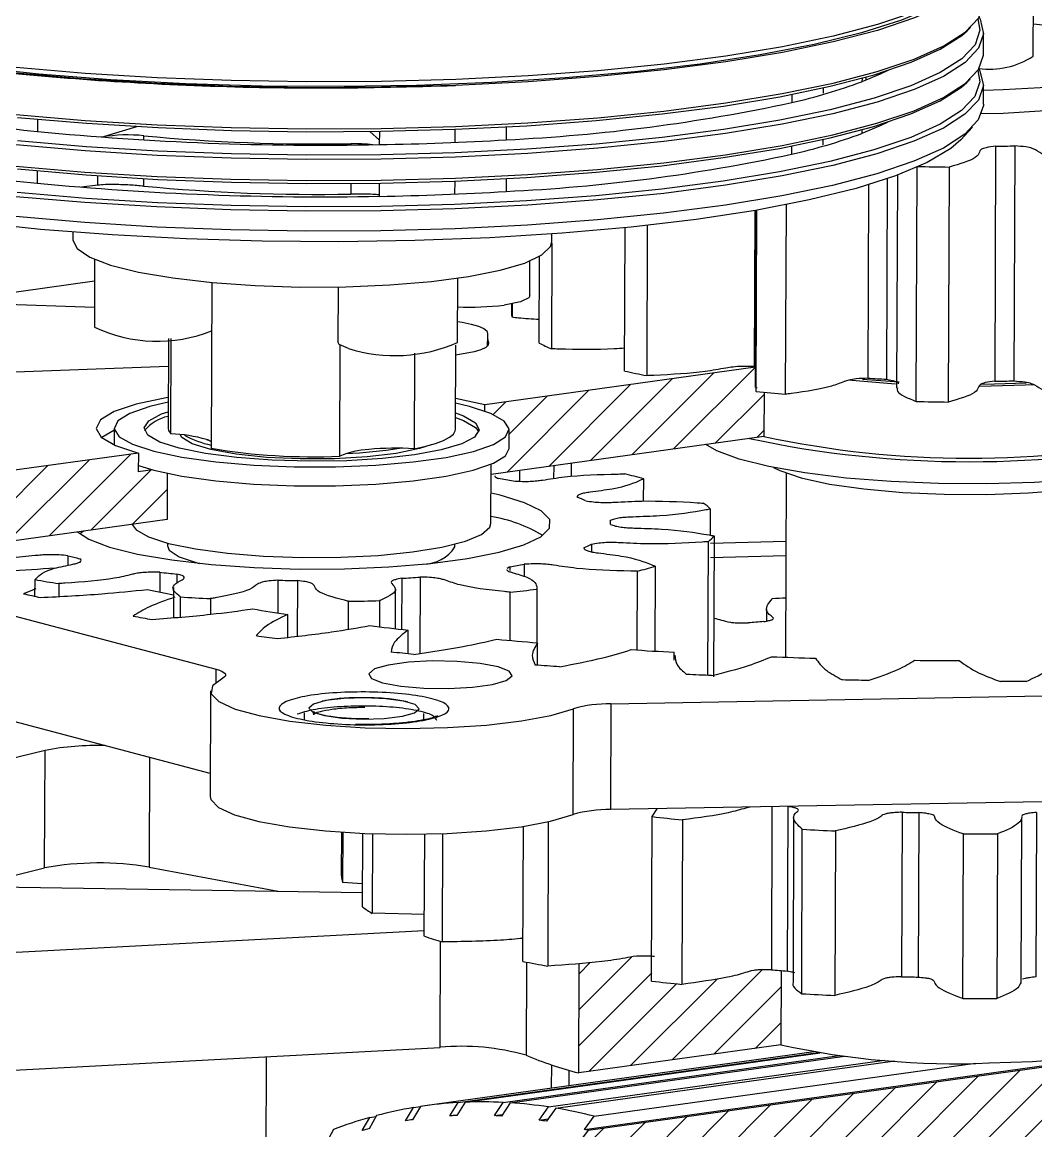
# Model space of a CAD drawing. Header units: millimetres. Extents: x 0 to 1189, y 0 to 841.
# Drawn here: x 427.6 to 554.6, y 414.3 to 553.2 of the extents above; entities that cross this region are included whole.
import ezdxf

# ---------------------------------------------------------------- set-up
doc = ezdxf.new("R2010")
doc.units = ezdxf.units.MM

# ---------------------------------------------------------------- blocks, each defined once
blk = doc.blocks.new('SW_HATCH_0')
at = {"color": 0, "linetype": 'Continuous', "lineweight": 18}
for p, q in [((-75.43, 193.98), (-65.18, 204.23)), ((-70.21, 194.71), (-59.97, 204.94)), ((-85.86, 192.53), (-75.61, 202.78)), ((-80.64, 193.25), (-70.39, 203.51)), ((-91.08, 191.8), (-80.82, 202.06)), ((-65, 195.43), (-58.89, 201.54)), ((-92.83, 199.03), (-91.25, 200.6)), ((-90.81, 196.56), (-86.04, 201.33)), ((-59.78, 196.16), (-58.91, 197.03)), ((-153.66, 183.1), (-143.41, 193.35)), ((-148.45, 183.82), (-138.2, 194.07)), ((-158.88, 182.37), (-148.63, 192.62)), ((-143.23, 184.55), (-135.71, 192.07)), ((-138.02, 185.27), (-133.67, 189.62)), ((-82.08, 124.46), (-75.48, 131.06)), ((-82.06, 128.97), (-80.68, 130.36)), ((-70.4, 118.19), (-59.12, 129.47)), ((-82.1, 119.96), (-72.96, 129.1)), ((-75.62, 117.46), (-64.77, 128.31)), ((-80.83, 116.73), (-69.85, 127.71)), ((-65.18, 118.91), (-56.76, 127.34)), ((-59.97, 119.64), (-56.78, 122.83)), ((-38.57, 96.14), (-16.35, 118.35)), ((-49, 94.68), (-26.79, 116.9)), ((-43.78, 95.41), (-21.57, 117.62)), ((-59.43, 93.23), (-37.22, 115.45)), ((-54.22, 93.96), (-32, 116.17)), ((-69.86, 91.78), (-47.65, 114)), ((-64.65, 92.51), (-42.43, 114.72)), ((-80.29, 90.33), (-58.08, 112.54)), ((-75.08, 91.06), (-52.86, 113.27)), ((-84.62, 90.5), (-63.3, 111.82)), ((-84.6, 95), (-68.51, 111.09)), ((-84.59, 99.51), (-73.73, 110.37)), ((-84.57, 104.02), (-78.94, 109.64))]:
    blk.add_line(p, q, dxfattribs=at)

msp = doc.modelspace()

# ---------------------------------------------------------------- linework, layer by layer
at = {"color": 7, "linetype": 'Continuous', "lineweight": 25}
for p, q in [((554.23, 548.9), (554.26, 557.73)), ((545.95, 552.07), (546.39, 552.5)), ((548.02, 549.2), (548.03, 551.85)), ((532.79, 546.14), (532.78, 545.69)), ((533.26, 546.27), (533.26, 545.87)), ((545.92, 545.6), (546.36, 546.02)), ((527.93, 544.97), (527.92, 544.25)), ((547.99, 542.87), (548, 545.37)), ((523.99, 544.1), (523.98, 543.08)), ((429.48, 541), (429.47, 539.46)), ((437.49, 538.76), (441.93, 540.08)), ((442.82, 538.41), (442.83, 538.93)), ((471.13, 539.44), (471.13, 539.46)), ((471.13, 539.44), (472.32, 538.38)), ((472.32, 539.48), (472.31, 537.81)), ((481.82, 538.1), (481.82, 539.74)), ((488.22, 540.03), (488.21, 538.42)), ((532.76, 539.66), (532.76, 539.21)), ((545.17, 538.43), (546.64, 539.99)), ((468.76, 537.93), (468.76, 537.77)), ((523.96, 537.63), (523.96, 536.61)), ((527.9, 538.49), (527.9, 537.77)), ((549.53, 537.61), (549.42, 508.17)), ((551.94, 537.65), (551.83, 508.21)), ((539.58, 505.64), (539.69, 534.97)), ((543.71, 535), (543.6, 505.57)), ((429.46, 534.52), (429.45, 532.99)), ((437.03, 532.73), (437.04, 533.91)), ((442.8, 532.61), (442.81, 533.56)), ((488.19, 533.55), (488.19, 531.95)), ((535.95, 533.52), (535.86, 508.42)), ((537.23, 533.97), (537.13, 507.34)), ((437.03, 532.73), (435.01, 532.5)), ((468.75, 532.96), (468.74, 531.61)), ((472.3, 533), (472.29, 531.34)), ((481.79, 531.62), (481.8, 533.26)), ((533.61, 532.77), (533.52, 508.55)), ((519.36, 529.57), (519.28, 510)), ((519.5, 529.59), (519.42, 507.4)), ((519.54, 506.89), (519.63, 529.61)), ((523.27, 530.28), (523.18, 506.54)), ((433.93, 526.85), (433.93, 525.86)), ((493.93, 525.64), (493.93, 526.62)), ((503.05, 509.44), (503.12, 527.41)), ((505.89, 527.7), (505.82, 508.87)), ((493.92, 525.48), (493.87, 512.23)), ((492.35, 512.96), (492.39, 523.81)), ((436.64, 523.44), (436.61, 514.95)), ((491.18, 518.89), (491.19, 523.23)), ((482.11, 513.03), (482.14, 521.08)), ((401.3, 515.82), (436.63, 520.74)), ((451.32, 520.54), (451.25, 499.76)), ((467.14, 519.98), (467.11, 513.09)), ((436.62, 517.42), (417.56, 518.08)), ((488.86, 517.85), (488.86, 516.76)), ((488.94, 517.86), (488.94, 516.18)), ((445.88, 513.51), (445.84, 502.27)), ((446.19, 501.58), (446.23, 513.52)), ((467.37, 498.78), (467.42, 512.68)), ((481.84, 502.13), (481.88, 512.68)), ((485.85, 513.83), (485.84, 512.56)), ((485.99, 512.77), (485.99, 513.02)), ((476.74, 511.67), (476.7, 499.72)), ((381.9, 507.77), (445.87, 510.05)), ((519.43, 509.93), (485.55, 505.22)), ((532.86, 508.44), (537.43, 508.08)), ((485.55, 505.22), (481.85, 506.02)), ((520.51, 506.79), (520.49, 501.25)), ((485.54, 504.42), (485.55, 505.22)), ((481.85, 503.63), (482.88, 503.25)), ((439.09, 502.29), (439.08, 500.21)), ((488.58, 499.75), (488.59, 502.11)), ((450.65, 500.87), (451.25, 500.67)), ((520.49, 501.25), (486.32, 496.5)), ((442.13, 499.18), (381.83, 490.79)), ((442.13, 499.18), (442.12, 496.82)), ((486.3, 490.34), (486.32, 497.77)), ((494.16, 497.59), (494.15, 496)), ((496.34, 497.89), (496.33, 496.24)), ((443.93, 497.08), (442.12, 496.82)), ((445.74, 496.65), (445.72, 490.85)), ((489.91, 495.64), (489.91, 497)), ((505.43, 493.15), (505.44, 495.95)), ((523.28, 496.66), (523.2, 473.6)), ((513.8, 488.89), (513.82, 492.16)), ((445.72, 490.85), (381.8, 481.96)), ((435.3, 489.4), (434.78, 489.06)), ((445.79, 487.89), (445.78, 487.55)), ((481.78, 487.41), (481.79, 487.75)), ((498.88, 487.74), (498.88, 486.81)), ((513.48, 471.32), (513.54, 488.07)), ((523.25, 488.09), (513.8, 487.86)), ((514.26, 488.81), (514.19, 471.15)), ((433.3, 486.32), (433.29, 485.11)), ((513.79, 486.1), (523.24, 486.34)), ((403.27, 484.95), (451.89, 472.09)), ((488.68, 484.92), (488.33, 484.7)), ((488.68, 484.92), (488.68, 484.45)), ((490.46, 485.24), (490.46, 483.73)), ((506.88, 485), (506.84, 474.37)), ((429.17, 481.23), (429.18, 483.32)), ((444.81, 484.25), (444.8, 481.76)), ((446.96, 484.02), (446.96, 482.88)), ((475.12, 483.49), (475.1, 477.09)), ((477.43, 483.63), (477.4, 474.07)), ((504.62, 474.5), (504.66, 484.39)), ((429.28, 482.15), (427.75, 481.55)), ((432.15, 482.82), (432.15, 481.22)), ((446.53, 482.33), (446.52, 478.56)), ((459.6, 483.25), (459.59, 479.16)), ((462.05, 483.2), (462.02, 476.24)), ((474.33, 477.18), (474.35, 482.23)), ((492.06, 482.13), (492.03, 475.42)), ((447.39, 478.64), (447.4, 481.16)), ((451.16, 480.94), (451.15, 478.98)), ((468.45, 477.12), (468.46, 480.61)), ((472.35, 480.69), (472.33, 477.42)), ((488.69, 475.71), (488.72, 481.75)), ((520.82, 479.66), (520.82, 478.12)), ((460.84, 476.1), (460.85, 478.97)), ((451.14, 459.02), (381.78, 477.37)), ((475.91, 474.02), (475.93, 477)), ((492.14, 472.6), (492.15, 475.41)), ((509.25, 473.23), (509.25, 474.23)), ((451.88, 470.49), (451.89, 472.09)), ((501.32, 467.76), (640.97, 470.32)), ((451.18, 469.39), (451.13, 456.14)), ((496.59, 453.9), (496.63, 467.14)), ((501.32, 467.76), (501.27, 454.51)), ((462.89, 466.63), (462.89, 465.82)), ((477.89, 465.76), (477.89, 466.57)), ((470.51, 465.16), (469.35, 465.18)), ((430.37, 447.21), (430.43, 461.93)), ((443.53, 461.04), (443.48, 447.31)), ((640.92, 457.07), (501.27, 454.51)), ((506.51, 453.63), (507.11, 454.62)), ((521.5, 454.88), (521.43, 434.45)), ((523.49, 454.9), (523.41, 434.3)), ((537.81, 454.18), (537.73, 433.58)), ((539.92, 454.13), (539.84, 433.53)), ((554.64, 454.15), (554.57, 433.55)), ((493.48, 453), (493.42, 434.91)), ((506.43, 433.03), (506.51, 453.63)), ((510.28, 453.23), (510.2, 432.62)), ((524.22, 453.53), (524.15, 432.93)), ((552.73, 432.83), (552.8, 453.44)), ((467.59, 446.22), (467.61, 451.68)), ((467.73, 451.67), (467.7, 445.39)), ((470.2, 442.32), (470.24, 451.53)), ((471.45, 451.49), (471.42, 441.52)), ((477.95, 438.65), (478, 451.44)), ((480.24, 451.51), (480.19, 437.94)), ((490.31, 435.49), (490.37, 452.42)), ((525.23, 431.45), (525.31, 452.05)), ((529.47, 451.85), (529.39, 431.24)), ((545.41, 430.85), (545.49, 451.46)), ((549.77, 451.46), (549.69, 430.86)), ((443.48, 447.31), (459.63, 444.29)), ((405.14, 445.13), (470.21, 444.13)), ((470.22, 445.2), (467.7, 445.39)), ((477.96, 441.37), (471.42, 441.52)), ((477.95, 439.34), (410.66, 435.74)), ((479.93, 424.73), (479.98, 438)), ((490.75, 435.4), (490.71, 423.74)), ((497.29, 421.53), (497.34, 435.24)), ((522.65, 434.36), (522.61, 425.06)), ((498.02, 414.46), (592.09, 427.54)), ((498.47, 414.34), (592.53, 427.43)), ((522.61, 425.06), (497.29, 421.53)), ((424.97, 421.79), (479.93, 424.73)), ((526.74, 424.18), (478.03, 417.4)), ((482.18, 417.81), (527.29, 424.08)), ((483.06, 417.85), (527.55, 424.04)), ((487.83, 417.84), (529.94, 423.7)), ((488.71, 417.79), (530.59, 423.61)), ((458.12, 410.43), (458.17, 423.57)), ((493.52, 417.27), (535.62, 423.12)), ((493.87, 422.54), (493.86, 419.6)), ((494.41, 417.12), (536.9, 423.03)), ((499.23, 416.1), (547.02, 422.75)), ((496.05, 421.87), (496.05, 419.9)), ((475.61, 415.53), (476.6, 417.18)), ((477.47, 417.32), (476.48, 415.66)), ((476.6, 417.18), (477.46, 417.3)), ((481.14, 416.15), (482.18, 417.81)), ((483.06, 417.85), (482.01, 416.19)), ((486.73, 416.18), (487.83, 417.84)), ((488.71, 417.79), (487.61, 416.13)), ((492.36, 415.61), (493.52, 417.27)), ((494.41, 417.12), (493.25, 415.47)), ((470.18, 414.31), (471.11, 415.95)), ((471.96, 416.18), (471.03, 414.54)), ((471.11, 415.95), (471.89, 416.06)), ((481.14, 416.15), (482.07, 416.28)), ((486.73, 416.18), (487.74, 416.32)), ((492.36, 415.61), (493.46, 415.77)), ((498.02, 414.46), (499.23, 416.1)), ((466.56, 414.46), (465.68, 412.83)), ((498.47, 414.34), (494.83, 409.42))]:
    msp.add_line(p, q, dxfattribs=at)
at = {"color": 7, "linetype": 'Continuous', "lineweight": 25, "flags": 128}
for points in [[(548.03, 561.26), (548.06, 560.67), (547.43, 558.86), (545.75, 557.07), (543.05, 555.34), (539.35, 553.68), (534.71, 552.12), (529.17, 550.67), (522.82, 549.35), (515.73, 548.18), (507.99, 547.17), (499.7, 546.34), (490.96, 545.69), (481.88, 545.24), (472.58, 544.99), (463.17, 544.94), (453.77, 545.09), (444.5, 545.45), (435.48, 546), (426.81, 546.75)], [(548.06, 561.56), (548.06, 561.4), (547.43, 559.59), (545.75, 557.81), (543.05, 556.08), (539.35, 554.42), (534.71, 552.85), (529.18, 551.4), (522.83, 550.08), (515.74, 548.91), (508, 547.9), (499.7, 547.07), (490.96, 546.43), (481.89, 545.97), (472.58, 545.72), (463.17, 545.67), (453.77, 545.83), (444.5, 546.19), (435.48, 546.74), (426.82, 547.48)], [(545.67, 557.68), (544.69, 556.85), (541.74, 555.08), (537.74, 553.4), (532.74, 551.82), (526.81, 550.36), (520.03, 549.05), (512.5, 547.9), (504.31, 546.94), (495.58, 546.16), (486.42, 545.59), (476.96, 545.23), (467.33, 545.08), (457.65, 545.15), (448.06, 545.44), (438.68, 545.93), (429.65, 546.64), (421.08, 547.54)], [(426.79, 541.6), (435.46, 540.85), (444.48, 540.3), (453.75, 539.94), (463.15, 539.79), (472.56, 539.83), (481.86, 540.09), (490.94, 540.54), (499.68, 541.18), (507.97, 542.02), (515.71, 543.03), (522.8, 544.2), (529.16, 545.52), (534.69, 546.97), (539.33, 548.53), (543.03, 550.19), (545.73, 551.92), (547.41, 553.71), (548.04, 555.52), (548.04, 555.68)], [(547.45, 553.77), (547.59, 553.51), (548.02, 551.69), (547.39, 549.88), (545.72, 548.1), (543.01, 546.36), (539.32, 544.71), (534.67, 543.14), (529.14, 541.69), (522.79, 540.37), (515.7, 539.2), (507.96, 538.19), (499.67, 537.36), (490.93, 536.71), (481.85, 536.26), (472.55, 536.01), (463.14, 535.96), (453.74, 536.11), (444.47, 536.47), (435.44, 537.03), (426.78, 537.77)], [(547.32, 553.57), (547.57, 552.13), (546.95, 550.33), (545.28, 548.56), (542.59, 546.84), (538.92, 545.19), (534.3, 543.63), (528.79, 542.19), (522.48, 540.87), (515.43, 539.71), (507.73, 538.71), (499.48, 537.88), (490.79, 537.24), (481.76, 536.79), (472.5, 536.54), (463.14, 536.49), (453.79, 536.64), (444.57, 537), (435.6, 537.55), (426.98, 538.29)], [(554.24, 552.94), (557.88, 552.57), (561.71, 551.98), (564.8, 551.24), (567.01, 550.4), (568.24, 549.49), (568.42, 548.55), (567.56, 547.63), (565.69, 546.77), (562.9, 546.01), (559.31, 545.39), (555.1, 544.93), (550.47, 544.66), (548, 544.6)], [(426.99, 541.23), (435.61, 540.49), (444.59, 539.94), (453.81, 539.59), (463.15, 539.43), (472.51, 539.48), (481.77, 539.73), (490.8, 540.18), (499.49, 540.82), (507.74, 541.65), (515.44, 542.65), (522.49, 543.82), (528.81, 545.13), (534.31, 546.57), (538.93, 548.13), (542.6, 549.78), (545.29, 551.5), (545.95, 552.07)], [(426.77, 535.12), (435.43, 534.38), (444.46, 533.82), (453.73, 533.47), (463.13, 533.31), (472.54, 533.36), (481.84, 533.61), (490.92, 534.06), (499.66, 534.71), (507.95, 535.54), (515.69, 536.55), (522.78, 537.72), (529.13, 539.04), (534.66, 540.49), (539.31, 542.06), (543, 543.72), (545.71, 545.45), (547.38, 547.23), (548.01, 549.04), (548.02, 549.2)], [(547.42, 547.29), (547.57, 547.03), (548, 545.21), (547.37, 543.4), (545.69, 541.62), (542.99, 539.89), (539.29, 538.23), (534.65, 536.67), (529.12, 535.21), (522.77, 533.89), (515.68, 532.72), (507.94, 531.71), (499.64, 530.88), (490.9, 530.24), (481.82, 529.78), (472.52, 529.53), (463.11, 529.48), (453.71, 529.64), (444.44, 530), (435.42, 530.55), (426.76, 531.29)], [(547.3, 547.1), (547.55, 545.66), (546.92, 543.86), (545.26, 542.08), (542.57, 540.36), (538.89, 538.71), (534.27, 537.16), (528.77, 535.71), (522.45, 534.4), (515.4, 533.23), (507.7, 532.23), (499.45, 531.4), (490.76, 530.76), (481.73, 530.31), (472.48, 530.06), (463.12, 530.01), (453.77, 530.17), (444.55, 530.52), (435.57, 531.07), (426.96, 531.81)], [(536.03, 547.11), (535.08, 546.65), (532.78, 545.69)], [(568.47, 545.9), (568.41, 545.6), (567.55, 544.68), (565.68, 543.82), (562.89, 543.06), (559.3, 542.44), (555.09, 541.99), (550.46, 541.72), (547.75, 541.65)], [(426.97, 534.76), (435.59, 534.02), (444.56, 533.46), (453.78, 533.11), (463.13, 532.96), (472.49, 533), (481.74, 533.25), (490.77, 533.7), (499.47, 534.35), (507.71, 535.17), (515.41, 536.18), (522.46, 537.34), (528.78, 538.66), (534.28, 540.1), (538.9, 541.66), (542.58, 543.3), (545.27, 545.03), (545.92, 545.6)], [(547.99, 542.87), (547.99, 542.71), (547.36, 540.9), (545.68, 539.12), (542.98, 537.39), (539.28, 535.73), (534.64, 534.16), (529.11, 532.71), (522.76, 531.39), (515.67, 530.22), (507.93, 529.21), (499.63, 528.38), (490.89, 527.73), (481.82, 527.28), (472.51, 527.03), (463.1, 526.98), (453.7, 527.14), (444.43, 527.49), (435.41, 528.05), (426.75, 528.79)], [(536.01, 540.63), (535.06, 540.17), (532.76, 539.21)], [(545.17, 538.43), (543.9, 537.32), (540.97, 535.56), (537, 533.89), (532.05, 532.32), (526.18, 530.88), (519.46, 529.58), (512, 528.45), (503.88, 527.49), (495.23, 526.72), (486.15, 526.15), (476.77, 525.79), (467.23, 525.65), (457.63, 525.72), (448.13, 526), (438.83, 526.5), (429.88, 527.19), (421.39, 528.09)], [(433.93, 525.86), (434.45, 524.78), (436.04, 523.71), (438.64, 522.73), (442.15, 521.85), (446.45, 521.11), (451.38, 520.54), (456.76, 520.15), (462.4, 519.97), (468.1, 520), (473.65, 520.24), (478.84, 520.67), (483.5, 521.29), (487.45, 522.07), (490.55, 522.98), (492.69, 524)], [(492.69, 524), (493.78, 525.07), (493.93, 525.64)], [(491.18, 518.89), (491.06, 518.63), (489.99, 518.11), (487.95, 517.71)], [(482.12, 515.65), (482.68, 515.56), (483.82, 515.33), (484.73, 515.07), (485.39, 514.79), (485.78, 514.48), (485.87, 514.17)], [(468.45, 512.26), (467.29, 512.78), (467.11, 513.09)], [(485.99, 513.02), (485.96, 512.71), (485.64, 512.4), (485.04, 512.11), (484.18, 511.85), (483.09, 511.63), (481.87, 511.45)], [(536.98, 507.81), (535.99, 507.87), (531.07, 508.29)], [(554.37, 507.73), (553.21, 507.67), (547.54, 507.53)], [(547.78, 507.82), (549.39, 507.85), (553.37, 507.98)], [(445.85, 506.15), (445.6, 506.11), (441.86, 505.31), (439.08, 504.37), (437.38, 503.33), (436.84, 502.25), (437.48, 501.17), (439.27, 500.13), (442.13, 499.18)], [(445.85, 505.54), (443.58, 505.02), (441.07, 504.15), (439.55, 503.2), (439.09, 502.21), (439.72, 501.22), (441.4, 500.27)], [(441.4, 500.27), (444.06, 499.4), (447.59, 498.66), (451.82, 498.07), (456.58, 497.66), (461.66, 497.45), (466.84, 497.45), (471.88, 497.65), (476.57, 498.06), (480.7, 498.64), (484.1, 499.38), (486.61, 500.25), (488.13, 501.2), (488.59, 502.19), (487.96, 503.18), (486.28, 504.13), (483.62, 505), (481.85, 505.41)], [(481.85, 504.22), (482.88, 503.84), (484.37, 502.97), (484.84, 502.07), (484.25, 501.17), (482.64, 500.32), (480.08, 499.57), (476.71, 498.95), (472.7, 498.49), (468.24, 498.22), (463.56, 498.15), (458.89, 498.28), (454.48, 498.61), (450.53, 499.11), (447.25, 499.77), (444.8, 500.56), (443.31, 501.42), (442.84, 502.33), (443.43, 503.23), (445.04, 504.07), (445.85, 504.35)], [(482.88, 503.25), (484.37, 502.39), (484.78, 501.83)], [(439.09, 502.02), (439.07, 502.01), (437.53, 501.12)], [(445.84, 502.27), (445.89, 502), (446.19, 501.58)], [(478.79, 500.21), (477.35, 499.73), (474.43, 499.13), (470.8, 498.7), (466.69, 498.46), (462.39, 498.44), (458.18, 498.64), (454.36, 499.04), (451.19, 499.61), (448.88, 500.32), (447.59, 501.12), (447.36, 501.49)], [(476.7, 499.72), (478.13, 500.04), (479.35, 500.38), (480.35, 500.75), (481.09, 501.15), (481.59, 501.56), (481.82, 501.98), (481.84, 502.13)], [(573.74, 498.08), (569.91, 497.19), (565.31, 496.45), (560.08, 495.88), (554.39, 495.5), (548.42, 495.33), (542.37, 495.37), (536.43, 495.61), (530.79, 496.05), (525.63, 496.68), (521.13, 497.48), (517.41, 498.41), (514.61, 499.46), (513.23, 500.24)], [(442.13, 497.63), (444.05, 497.04), (447.58, 496.3), (451.81, 495.71), (456.57, 495.3), (461.65, 495.09), (466.83, 495.09), (471.87, 495.3), (476.56, 495.7), (480.7, 496.29), (484.09, 497.03), (486.61, 497.89), (488.12, 498.84), (488.58, 499.75)], [(521.71, 497.36), (522.49, 496.98), (525.15, 496.08), (528.71, 495.3), (533.02, 494.68), (537.89, 494.24), (543.1, 494.01), (548.43, 493.99), (553.65, 494.18), (558.52, 494.58), (562.83, 495.17), (566.41, 495.92), (569.08, 496.8), (569.86, 497.18)], [(492.55, 488.67), (493.65, 489.75), (493.67, 490.85), (492.61, 491.93), (490.51, 492.96), (487.44, 493.9), (486.31, 494.17)], [(441.34, 490.24), (441.83, 489.56), (443.4, 488.67)], [(443.4, 488.67), (445.91, 487.85), (449.27, 487.16), (453.3, 486.62), (457.82, 486.26), (462.63, 486.09), (467.48, 486.13), (472.17, 486.36), (476.46, 486.79), (480.16, 487.39), (483.1, 488.12), (485.13, 488.97), (486.17, 489.88), (486.3, 490.34)], [(434.49, 489.29), (435.91, 488.39), (438.51, 487.4), (442.02, 486.52), (446.32, 485.78), (451.25, 485.21), (456.63, 484.83), (462.27, 484.65), (467.97, 484.68), (473.52, 484.91), (478.71, 485.35), (483.37, 485.97), (487.32, 486.75), (490.42, 487.66), (492.55, 488.67)], [(445.78, 487.55), (445.99, 487.02), (447.23, 486.18), (449.5, 485.42), (449.73, 485.36)], [(487.02, 475.86), (487.66, 475.8), (488.3, 475.74), (488.93, 475.68), (489.57, 475.63), (490.22, 475.57), (490.86, 475.52), (491.5, 475.46), (492.15, 475.41)], [(476.64, 473.95), (476.28, 473.99), (475.92, 474.02), (475.57, 474.06), (475.21, 474.1), (474.85, 474.13), (474.49, 474.17), (474.14, 474.21), (473.78, 474.24)], [(503.88, 474.55), (504.55, 474.51), (505.22, 474.47), (505.89, 474.42), (506.56, 474.38), (507.23, 474.34), (507.9, 474.31), (508.58, 474.27), (509.25, 474.23)], [(521.43, 473.66), (522.12, 473.64), (522.81, 473.61), (523.5, 473.59), (524.19, 473.57), (524.88, 473.54), (525.57, 473.52), (526.26, 473.5), (526.96, 473.48)], [(471.72, 472.13), (470.99, 471.54), (471.34, 470.94), (472.73, 470.4), (475, 469.97), (477.87, 469.72), (480.99, 469.67), (483.98, 469.83), (486.5, 470.18), (488.22, 470.68), (488.95, 471.26), (488.6, 471.86), (487.21, 472.41), (484.94, 472.83), (482.07, 473.08), (478.95, 473.13), (475.96, 472.97), (473.44, 472.62), (471.72, 472.13)], [(494.88, 472.4), (494.5, 472.42), (494.12, 472.45), (493.74, 472.48), (493.36, 472.51), (492.98, 472.53), (492.61, 472.56), (492.23, 472.59), (491.85, 472.62)], [(539.38, 473.22), (540.08, 473.21), (540.78, 473.2), (541.48, 473.2), (542.18, 473.19), (542.87, 473.18), (543.57, 473.18), (544.27, 473.17), (544.97, 473.17)], [(452.69, 470.99), (451.41, 470.03), (451.25, 469.02), (452.21, 468.04), (454.24, 467.11), (457.25, 466.28), (461.1, 465.6), (465.61, 465.08), (470.56, 464.77), (475.73, 464.66), (480.87, 464.78), (485.75, 465.1), (490.14, 465.62), (493.82, 466.31), (496.63, 467.14)], [(451.89, 472.09), (452.29, 471.96), (452.61, 471.83), (452.85, 471.7), (453, 471.56), (453.06, 471.41), (453.03, 471.27), (452.9, 471.13), (452.69, 470.99)], [(513.95, 471.3), (513.56, 471.32), (513.16, 471.34), (512.77, 471.36), (512.38, 471.37), (511.98, 471.39), (511.59, 471.41), (511.2, 471.43), (510.81, 471.45)], [(533.54, 470.69), (533.14, 470.69), (532.74, 470.7), (532.34, 470.71), (531.94, 470.72), (531.54, 470.73), (531.14, 470.73), (530.74, 470.74), (530.34, 470.75)], [(553.34, 470.56), (552.94, 470.55), (552.53, 470.55), (552.13, 470.55), (551.73, 470.55), (551.33, 470.55), (550.93, 470.55), (550.53, 470.54), (550.12, 470.54)], [(470.5, 468.52), (467.85, 468.44), (465.59, 468.16), (464.06, 467.74), (463.5, 467.24), (463.98, 466.72), (465.44, 466.28), (467.65, 465.98), (470.29, 465.86), (472.93, 465.94), (475.2, 466.22), (476.73, 466.64), (477.29, 467.14), (476.81, 467.66), (475.35, 468.1), (473.13, 468.4), (470.5, 468.52)], [(430.43, 461.93), (423.88, 460.32), (417.94, 458.63), (412.65, 456.85), (408.04, 455.01), (404.12, 453.1), (400.93, 451.14), (398.47, 449.14), (396.76, 447.11)], [(451.13, 456.14), (451.2, 455.78), (452.16, 454.79), (454.19, 453.86), (457.2, 453.04), (461.05, 452.35), (465.56, 451.84), (470.51, 451.52), (475.68, 451.42), (480.82, 451.53), (485.7, 451.85), (490.09, 452.37), (493.77, 453.07), (496.59, 453.9)], [(421.19, 444.88), (423.82, 445.6), (430.37, 447.21)], [(548.7, 422.77), (554.16, 422.97), (559.3, 423.38), (563.9, 423.97), (567.8, 424.73), (570.84, 425.62), (572.91, 426.62), (573.92, 427.68), (574.03, 428.14)]]:
    msp.add_lwpolyline(points, dxfattribs=at)
at = {"color": 7, "linetype": 'Continuous', "lineweight": 25}
for centre, radius, start, end in [((548.78, 557.13), 9.87, 261.8721, 303.5225), ((508.2, 612.48), 71.17, 282.8121, 290.2072), ((477.75, 758.38), 220.21, 272.7235, 282.1197), ((453.3, 780.39), 242.1, 261.0883, 264.3532), ((465.18, 909.64), 371.9, 264.4907, 271.0992), ((440.79, 519.78), 19.25, 83.9382, 99.6771), ((464.72, 770.2), 232.31, 264.5921, 270.9978), ((508.18, 606), 71.17, 282.8121, 290.2072), ((469.17, 517.02), 20.91, 83.6052, 91.1099), ((466.04, 909.51), 371.75, 270.9666, 273.4189), ((546.82, 759.02), 221.42, 270.7011, 271.3237), ((477.72, 751.91), 220.21, 272.7235, 282.1197), ((453.27, 773.91), 242.1, 261.0883, 264.3532), ((547, 827.92), 292.93, 268.57, 269.3559), ((465.16, 903.17), 371.9, 264.4907, 271.0992), ((464.7, 763.89), 232.31, 264.5921, 270.9978), ((466.02, 903.03), 371.75, 270.9666, 273.4189), ((483.78, 553.3), 35.84, 267.3654, 276.6927), ((491.05, 516.76), 2.19, 179.9034, 195.4533), ((444.5, 531.72), 18.53, 244.8151, 291.5417), ((488.16, 513.82), 2.31, 171.3896, 200.3939), ((474.25, 530.88), 19.5, 252.7124, 293.7824), ((502.39, 532.06), 21.58, 242.2587, 246.7324), ((525.16, 608.78), 101.76, 257.4537, 259.0442), ((545.89, 712.53), 204.35, 266.5294, 267.1863), ((546.71, 729.58), 221.42, 270.7011, 271.3237), ((542.3, 725.94), 220.23, 264.0675, 265.018), ((546.89, 798.48), 292.93, 268.57, 269.3559), ((446.87, 498.74), 5.13, 101.4741, 140.7716), ((445.63, 483.77), 17.82, 73.6214, 88.1927), ((453.54, 511.47), 11.52, 240.6882, 258.4994), ((449.82, 498.33), 2.68, 57.7439, 71.9062), ((546.17, 629.41), 131.32, 257.9168, 282.1257), ((546.14, 620.46), 121.93, 257.8533, 282.1891), ((463.96, 575.66), 76.95, 260.4876, 272.5369), ((471.36, 489.9), 9.73, 92.1913, 114.1959), ((465.9, 554.78), 55.71, 272.2845, 279.2451), ((474.44, 463.18), 36.61, 86.4659, 95.4187), ((473.38, 408.19), 88.88, 79.8151, 81.0328), ((488.09, 433.01), 65.29, 74.5863, 76.7444), ((490.28, 475.43), 19.44, 66.0738, 69.4295), ((508.91, 487.04), 7.09, 46.2334, 55.7212), ((483.32, 473), 18.47, 59.0812, 80.7017), ((499.85, 490.29), 1.44, 357.9659, 16.9831), ((492.29, 500.8), 14.62, 292.7281, 296.7853), ((510.45, 491.78), 4.82, 309.7824, 322.0575), ((445.93, 532.65), 48.02, 254.7474, 256.5833), ((477.77, 490.08), 4.82, 270.6867, 326.4692), ((475.83, 561.78), 77.92, 279.4951, 280.8245), ((491.43, 536.53), 53.8, 284.2368, 286.6922), ((450.77, 602.24), 120.86, 259.7083, 261.1396), ((460.35, 617.35), 134, 263.3391, 264.2652), ((465.72, 647.1), 163.88, 273.288, 274.0978), ((497.14, 740.9), 264.38, 258.2396, 258.9656), ((464.47, 675.73), 192.54, 268.5501, 269.2774), ((471.38, 648.07), 167.23, 275.9511, 277.1037), ((482.12, 715.82), 240.49, 256.9329, 257.4462), ((463.51, 714.59), 233.98, 266.0516, 266.9729), ((464.83, 738.3), 257.72, 270.8072, 271.6711), ((542.41, 128.19), 353.34, 93.1122, 93.3842), ((515.07, 842.13), 367.19, 260.8145, 261.508), ((502.85, 819.27), 346.01, 259.7815, 260.1843), ((540.58, 221.1), 257.75, 94.4753, 94.9078), ((529.23, 945.68), 471.71, 262.925, 263.5118), ((520.4, 932.02), 460.12, 262.0662, 262.3993), ((501.04, 451.7), 16.06, 89.0108, 105.932), ((436.92, 427.6), 34.94, 88.3451, 100.7018), ((500.99, 438.45), 16.06, 89.0108, 105.932), ((546.78, 782.99), 328.93, 268.4359, 268.8035), ((538.49, 730.45), 278.66, 263.4101, 264.1885), ((546.05, 824.12), 372.65, 266.8083, 267.4496), ((547.13, 855.19), 403.73, 269.7672, 270.3752), ((437.21, 409.7), 38.13, 80.5372, 100.331), ((470.59, 446.19), 3, 179.415, 195.4167), ((479.43, 455.02), 15.7, 234.0211, 239.3202), ((499.24, 501.46), 66.32, 251.2802, 253.3075), ((521.64, 594.33), 161.9, 258.8423, 259.9604), ((543.71, 707.63), 274.09, 265.3371, 265.7523), ((546.71, 762.39), 328.93, 268.4359, 268.8035), ((538.41, 709.85), 278.66, 263.4101, 264.1885), ((545.98, 803.52), 372.65, 266.8083, 267.4496), ((547.05, 834.58), 403.73, 269.7672, 270.3752), ((544.42, 523.81), 101.13, 257.546, 272.4231), ((482.61, 395.04), 29.82, 74.2516, 95.1636), ((508.62, 466.33), 46.21, 247.1874, 255.8003), ((485.28, 365.42), 52.48, 99.5143, 104.6974), ((485.23, 365.63), 52.27, 93.3485, 98.5459), ((485.27, 364.65), 53.25, 87.2517, 92.385), ((485.14, 362.47), 55.43, 81.3099, 86.3077), ((484.6, 359.12), 58.82, 75.5945, 80.3981), ((485.65, 364.06), 53.89, 105.6555, 110.7477), ((484.16, 364.54), 51.7, 98.5431, 99.5142), ((484.19, 364.17), 52.07, 92.3901, 93.3565), ((484.17, 362.6), 53.64, 86.3197, 87.2672), ((483.86, 359.86), 56.4, 80.4156, 81.3319), ((484.34, 363.76), 52.5, 104.6866, 105.6478), ((483.07, 356.16), 60.19, 75.1832, 75.6219)]:
    msp.add_arc(centre, radius, start, end, dxfattribs=at)
for points, knots in [([(481.84, 545.18), (476.42, 545.03), (465.55, 544.74), (449.01, 545.09), (433.07, 546.01), (418.36, 547.53), (405.29, 549.53), (398.57, 551.21), (395.25, 552.05)], [0, 0, 0, 0, 0.166873, 0.334138, 0.501402, 0.668666, 0.835931, 1, 1, 1, 1]), ([(549.53, 537.61), (549.1, 537.56), (548.34, 537.46), (547.7, 537.24), (547.47, 536.87), (547.33, 536.12), (545.36, 535.46), (543.88, 535.05), (543.71, 535)], [0, 0, 0, 0, 0.099323, 0.177981, 0.252857, 0.481926, 0.940431, 1, 1, 1, 1]), ([(560.58, 535.3), (560.36, 535.34), (558.45, 535.69), (555.78, 536.27), (554.79, 537), (554.15, 537.35), (553.27, 537.55), (552.42, 537.62), (551.94, 537.65)], [0, 0, 0, 0, 0.059569, 0.518074, 0.747143, 0.822019, 0.900677, 1, 1, 1, 1]), ([(442.8, 532.61), (442.22, 532.66), (441.06, 532.76), (439.33, 532.82), (437.93, 532.81), (437.33, 532.76), (437.03, 532.73)], [0, 0, 0, 0, 0.278305, 0.557556, 0.778485, 1, 1, 1, 1]), ([(472.29, 531.52), (472.04, 531.54), (471.46, 531.59), (470.18, 531.62), (469.22, 531.61), (468.74, 531.61)], [0, 0, 0, 0, 0.272927, 0.636839, 1, 1, 1, 1]), ([(492.36, 515.9), (491.46, 515.95), (490.27, 516.02), (489.2, 516.15), (488.94, 516.18)], [0, 0, 0, 0, 0.755512, 1, 1, 1, 1]), ([(503.06, 512.3), (502.62, 512.27), (500.01, 512.08), (496.76, 512.14), (494.17, 512.22), (493.87, 512.23)], [0, 0, 0, 0, 0.1534793, 0.9026655, 1, 1, 1, 1]), ([(519.28, 510), (518.78, 510.02), (517.88, 510.05), (516.62, 509.97), (515.15, 509.73), (512.43, 509.21), (508.66, 508.99), (506.11, 508.88), (505.82, 508.87)], [0, 0, 0, 0, 0.0993231, 0.1779815, 0.2528574, 0.4819263, 0.9404309, 1, 1, 1, 1]), ([(533.52, 508.55), (533.02, 508.53), (532.12, 508.5), (531.11, 508.33), (530.2, 508.01), (528.66, 507.32), (525.58, 506.85), (523.43, 506.57), (523.18, 506.54)], [0, 0, 0, 0, 0.099323, 0.177981, 0.252857, 0.481926, 0.940431, 1, 1, 1, 1]), ([(535.86, 508.42), (536.24, 508.35), (536.92, 508.23), (537.34, 508.02), (537.33, 507.9), (537.32, 507.86)], [0, 0, 0, 0, 0.4498974, 0.8061914, 1, 1, 1, 1]), ([(519.61, 507.4), (519.53, 507.29), (519.42, 507.12), (519.51, 506.95), (519.54, 506.89)], [0, 0, 0, 0, 0.658434, 1, 1, 1, 1]), ([(537.25, 507.33), (537.22, 507.25), (537.05, 506.73), (538.32, 506.15), (539.45, 505.69), (539.58, 505.64)], [0, 0, 0, 0, 0.1364923, 0.9007123, 1, 1, 1, 1]), ([(549.42, 508.17), (548.99, 508.12), (548.22, 508.03), (547.59, 507.8), (547.36, 507.43), (547.22, 506.68), (545.25, 506.03), (543.77, 505.62), (543.6, 505.57)], [0, 0, 0, 0, 0.099323, 0.177981, 0.252857, 0.481926, 0.940431, 1, 1, 1, 1]), ([(551.83, 508.21), (552.3, 508.18), (553.16, 508.11), (554.04, 507.92), (554.68, 507.56), (555.67, 506.83), (558.34, 506.26), (560.25, 505.91), (560.47, 505.87)], [0, 0, 0, 0, 0.099323, 0.177981, 0.252857, 0.481926, 0.940431, 1, 1, 1, 1]), ([(486.77, 496.34), (486.78, 496.3), (486.78, 496.17), (487.06, 496.06), (487.23, 495.99)], [0, 0, 0, 0, 0.36685, 1, 1, 1, 1]), ([(489.09, 495.68), (489.48, 495.65), (490.18, 495.62), (491.21, 495.63), (492.05, 495.69), (493.45, 495.89), (496.29, 496.38), (500.2, 496.51), (502.79, 496.56), (503.06, 496.56)], [0, 0, 0, 0, 0.078567, 0.142137, 0.199467, 0.256032, 0.48612, 0.946107, 1, 1, 1, 1]), ([(505.44, 495.95), (505.34, 495.91), (504.39, 495.44), (502.64, 494.76), (499.41, 494.37), (498.03, 494.17), (497.47, 494.03), (497.11, 493.84), (497.11, 493.7), (497.11, 493.63)], [0, 0, 0, 0, 0.053893, 0.51388, 0.743968, 0.800533, 0.857863, 0.921433, 1, 1, 1, 1]), ([(498.17, 493.2), (498.48, 493.15), (499.04, 493.06), (500.02, 492.99), (500.93, 492.98), (502.64, 493.05), (506.28, 493.27), (510.16, 493.08), (512.64, 492.92), (512.9, 492.9)], [0, 0, 0, 0, 0.078567, 0.142137, 0.199467, 0.256032, 0.48612, 0.946107, 1, 1, 1, 1]), ([(513.82, 492.16), (513.62, 492.13), (511.77, 491.78), (508.71, 491.3), (504.92, 491.2), (503.22, 491.13), (502.41, 491.05), (501.69, 490.91), (501.4, 490.78), (501.23, 490.71)], [0, 0, 0, 0, 0.053893, 0.51388, 0.743968, 0.800533, 0.857863, 0.921433, 1, 1, 1, 1]), ([(501.29, 490.24), (501.48, 490.17), (501.81, 490.04), (502.56, 489.9), (503.39, 489.82), (505.11, 489.75), (508.92, 489.67), (512.11, 489.19), (514.05, 488.85), (514.26, 488.81)], [0, 0, 0, 0, 0.0785674, 0.1421366, 0.1994674, 0.2560322, 0.4861201, 0.9461069, 1, 1, 1, 1]), ([(513.54, 488.07), (513.28, 488.06), (510.85, 487.89), (507.01, 487.69), (503.31, 487.9), (501.59, 487.97), (500.68, 487.96), (499.72, 487.89), (499.18, 487.79), (498.88, 487.74)], [0, 0, 0, 0, 0.053893, 0.51388, 0.743968, 0.800533, 0.857863, 0.921433, 1, 1, 1, 1]), ([(433.3, 486.32), (432.94, 486.36), (432.29, 486.43), (431.27, 486.45), (430.37, 486.43), (428.78, 486.29), (425.47, 485.93), (421.48, 485.96), (418.89, 486.01), (418.62, 486.02)], [0, 0, 0, 0, 0.0785674, 0.1421366, 0.1994674, 0.2560322, 0.4861201, 0.9461069, 1, 1, 1, 1]), ([(497.94, 487.31), (497.96, 487.23), (498, 487.09), (498.4, 486.91), (499, 486.77), (500.44, 486.57), (503.77, 486.19), (505.7, 485.51), (506.77, 485.05), (506.88, 485)], [0, 0, 0, 0, 0.078567, 0.142137, 0.199467, 0.256032, 0.48612, 0.946107, 1, 1, 1, 1]), ([(417.75, 484.14), (420.43, 484.21), (425.23, 484.34), (429.75, 484.66), (431.73, 484.8)], [0, 0, 0, 0, 0.560078, 1, 1, 1, 1]), ([(429.18, 483.32), (429.22, 483.37), (429.65, 483.87), (430.61, 484.61), (433.34, 485.12), (434.48, 485.38), (434.87, 485.53), (435.02, 485.73), (434.87, 485.87), (434.79, 485.94)], [0, 0, 0, 0, 0.053893, 0.51388, 0.743968, 0.800533, 0.857863, 0.921433, 1, 1, 1, 1]), ([(504.66, 484.39), (504.39, 484.39), (501.79, 484.43), (497.84, 484.55), (494.87, 485.03), (493.43, 485.23), (492.57, 485.29), (491.53, 485.3), (490.84, 485.26), (490.46, 485.24)], [0, 0, 0, 0, 0.053893, 0.51388, 0.743968, 0.800533, 0.857863, 0.921433, 1, 1, 1, 1]), ([(444.81, 484.25), (444.41, 484.26), (443.68, 484.27), (442.69, 484.21), (441.94, 484.12), (440.8, 483.86), (438.56, 483.27), (434.88, 482.99), (432.41, 482.84), (432.15, 482.82)], [0, 0, 0, 0, 0.078567, 0.142137, 0.199467, 0.256032, 0.48612, 0.946107, 1, 1, 1, 1]), ([(447.4, 481.16), (447.33, 481.22), (446.68, 481.7), (445.99, 482.47), (447.39, 483.15), (447.88, 483.47), (447.9, 483.65), (447.62, 483.84), (447.2, 483.96), (446.96, 484.02)], [0, 0, 0, 0, 0.053893, 0.51388, 0.743968, 0.800533, 0.857863, 0.921433, 1, 1, 1, 1]), ([(475.12, 483.49), (474.84, 483.43), (474.32, 483.33), (473.89, 483.16), (473.77, 482.98), (473.99, 482.65), (474.81, 481.92), (473.5, 481.2), (472.46, 480.74), (472.35, 480.69)], [0, 0, 0, 0, 0.078567, 0.142137, 0.199467, 0.256032, 0.48612, 0.946107, 1, 1, 1, 1]), ([(488.72, 481.75), (488.47, 481.77), (486.16, 482.01), (482.78, 482.43), (481.06, 483.1), (480.14, 483.39), (479.48, 483.52), (478.55, 483.61), (477.83, 483.63), (477.43, 483.63)], [0, 0, 0, 0, 0.053893, 0.51388, 0.743968, 0.800533, 0.857863, 0.921433, 1, 1, 1, 1]), ([(488.32, 484.6), (488.31, 484.57), (488.29, 484.49), (488.53, 484.35), (489.42, 484.06), (491.71, 483.45), (492.04, 482.69), (492.06, 482.18), (492.06, 482.13)], [0, 0, 0, 0, 0.032175, 0.096855, 0.16067, 0.420251, 0.939199, 1, 1, 1, 1]), ([(429.85, 481.08), (432.46, 481.21), (437.12, 481.46), (441.38, 481.89), (443.25, 482.08)], [0, 0, 0, 0, 0.560078, 1, 1, 1, 1]), ([(459.6, 483.25), (459.23, 483.22), (458.55, 483.17), (457.77, 483.05), (457.29, 482.9), (456.79, 482.58), (456.01, 481.85), (453.28, 481.3), (451.36, 480.97), (451.16, 480.94)], [0, 0, 0, 0, 0.078567, 0.142137, 0.199467, 0.256032, 0.48612, 0.946107, 1, 1, 1, 1]), ([(468.46, 480.61), (468.29, 480.65), (466.67, 481.05), (464.44, 481.69), (464.26, 482.43), (464.03, 482.77), (463.68, 482.93), (463.02, 483.09), (462.39, 483.16), (462.05, 483.2)], [0, 0, 0, 0, 0.0538931, 0.5138799, 0.7439678, 0.8005326, 0.8578634, 0.9214326, 1, 1, 1, 1]), ([(446.68, 481.11), (445.55, 480.72), (443.38, 479.97), (442.08, 479.14), (441.46, 478.75)], [0, 0, 0, 0, 0.524416, 1, 1, 1, 1]), ([(520.47, 478.06), (520.7, 478.1), (521.12, 478.17), (521.53, 478.29), (521.81, 478.5), (521.15, 478.89), (520.54, 479.72), (521.15, 480.44), (521.55, 480.91)], [0, 0, 0, 0, 0.060838, 0.109135, 0.150583, 0.269071, 0.513655, 1, 1, 1, 1]), ([(443.86, 478.33), (446.35, 478.53), (450.8, 478.88), (454.73, 479.42), (456.46, 479.65)], [0, 0, 0, 0, 0.5600776, 1, 1, 1, 1]), ([(460.85, 478.97), (459.85, 478.49), (458.06, 477.62), (457.25, 476.7), (456.89, 476.3)], [0, 0, 0, 0, 0.559727, 1, 1, 1, 1]), ([(514.22, 478.49), (514.55, 478.41), (515.28, 478.25), (515.93, 478.01), (516.9, 477.91), (517.67, 477.89), (518.22, 477.89), (518.53, 477.9)], [0, 0, 0, 0, 0.268283, 0.590502, 0.703216, 0.834556, 1, 1, 1, 1]), ([(459.54, 475.94), (461.88, 476.2), (466.04, 476.66), (469.57, 477.29), (471.13, 477.57)], [0, 0, 0, 0, 0.560078, 1, 1, 1, 1]), ([(475.93, 477), (475.25, 476.49), (474.05, 475.59), (473.86, 474.66), (473.78, 474.24)], [0, 0, 0, 0, 0.559727, 1, 1, 1, 1]), ([(476.64, 473.95), (478.78, 474.27), (482.59, 474.83), (485.67, 475.54), (487.02, 475.86)], [0, 0, 0, 0, 0.560078, 1, 1, 1, 1]), ([(492.15, 475.41), (491.82, 474.89), (491.23, 473.96), (491.66, 473.03), (491.85, 472.62)], [0, 0, 0, 0, 0.559727, 1, 1, 1, 1]), ([(494.88, 472.4), (496.78, 472.76), (500.18, 473.42), (502.75, 474.2), (503.88, 474.55)], [0, 0, 0, 0, 0.560078, 1, 1, 1, 1]), ([(509.34, 473.84), (509.37, 473.45), (509.42, 472.64), (510.34, 471.85), (510.81, 471.45)], [0, 0, 0, 0, 0.489244, 1, 1, 1, 1]), ([(513.95, 471.3), (515.59, 471.71), (518.52, 472.45), (520.54, 473.29), (521.43, 473.66)], [0, 0, 0, 0, 0.560078, 1, 1, 1, 1]), ([(526.96, 473.48), (527.32, 472.96), (527.97, 472.03), (529.62, 471.14), (530.34, 470.75)], [0, 0, 0, 0, 0.559727, 1, 1, 1, 1]), ([(533.54, 470.69), (534.89, 471.14), (537.3, 471.94), (538.75, 472.83), (539.38, 473.22)], [0, 0, 0, 0, 0.560078, 1, 1, 1, 1]), ([(544.97, 473.17), (545.68, 472.66), (546.94, 471.75), (549.15, 470.91), (550.12, 470.54)], [0, 0, 0, 0, 0.559727, 1, 1, 1, 1]), ([(553.34, 470.56), (554.38, 471.04), (556.23, 471.9), (557.07, 472.81), (557.44, 473.22)], [0, 0, 0, 0, 0.560078, 1, 1, 1, 1]), ([(470.5, 468.53), (470.06, 468.53), (468.75, 468.52), (466.78, 468.4), (465.66, 468.18), (465.17, 468.08)], [0, 0, 0, 0, 0.22306, 0.654453, 1, 1, 1, 1]), ([(475.86, 468), (475.22, 468.13), (473.95, 468.38), (471.94, 468.51), (470.78, 468.53), (470.5, 468.53)], [0, 0, 0, 0, 0.430162, 0.86188, 1, 1, 1, 1]), ([(479.51, 465.68), (479.4, 465.9), (479.17, 466.36), (477.12, 466.95), (474.14, 467.37), (470.55, 467.53), (466.97, 467.42), (463.81, 467.05), (462.6, 466.65), (462, 466.45)], [0, 0, 0, 0, 0.138069, 0.281724, 0.425379, 0.569034, 0.71269, 0.856345, 1, 1, 1, 1]), ([(471, 465.88), (470.88, 465.88), (469.96, 465.84), (468.11, 465.93), (466, 466.16), (464.64, 466.48), (463.99, 466.79), (464.12, 466.81), (463.99, 466.33), (464.17, 466.59), (464.97, 466.85), (466.37, 467.12), (468.35, 467.31), (469.82, 467.33), (470.5, 467.33)], [0, 0, 0, 0, 0.016345, 0.131284, 0.246164, 0.34677, 0.425388, 0.491046, 0.55824, 0.6304, 0.70192, 0.798224, 0.907259, 1, 1, 1, 1]), ([(479.63, 466.23), (479.6, 466.23), (479.54, 466.22), (478.87, 465.97), (477.85, 465.73), (476.38, 465.49), (474.62, 465.3), (472.67, 465.19), (471.27, 465.15), (470.56, 465.16), (470.51, 465.16)], [0, 0, 0, 0, 0.0998579, 0.2282499, 0.3691316, 0.5222219, 0.6802431, 0.8361168, 0.9897235, 1, 1, 1, 1]), ([(518.78, 454.83), (518.6, 454.79), (517.68, 454.55), (515.45, 453.9), (512.34, 453.49), (510.28, 453.23)], [0, 0, 0, 0, 0.07552, 0.384871, 1, 1, 1, 1]), ([(525.31, 452.05), (524.78, 452.53), (523.98, 453.24), (524.38, 454.07), (524.94, 454.47), (524.61, 454.67), (524.16, 454.79), (523.73, 454.86), (523.49, 454.9)], [0, 0, 0, 0, 0.486345, 0.730929, 0.849417, 0.890865, 0.939162, 1, 1, 1, 1]), ([(537.81, 454.18), (537.5, 454.17), (536.95, 454.15), (536.27, 454.09), (535.5, 453.94), (535.05, 453.54), (533.44, 452.77), (531.06, 452.21), (529.47, 451.85)], [0, 0, 0, 0, 0.060838, 0.109135, 0.150583, 0.269071, 0.513655, 1, 1, 1, 1]), ([(545.49, 451.46), (544.34, 451.89), (542.62, 452.55), (541.89, 453.37), (541.9, 453.79), (541.31, 453.96), (540.71, 454.06), (540.2, 454.11), (539.92, 454.13)], [0, 0, 0, 0, 0.486345, 0.730929, 0.849417, 0.890865, 0.939162, 1, 1, 1, 1]), ([(554.64, 454.15), (554.37, 454.13), (553.87, 454.08), (553.3, 453.98), (552.75, 453.8), (552.86, 453.39), (552.35, 452.56), (550.8, 451.9), (549.77, 451.46)], [0, 0, 0, 0, 0.060838, 0.109135, 0.150583, 0.269071, 0.513655, 1, 1, 1, 1]), ([(490.32, 438.38), (489.4, 438.29), (486.23, 438.01), (482.69, 437.97), (480.19, 437.94)], [0, 0, 0, 0, 0.290432, 1, 1, 1, 1]), ([(506.77, 436.11), (506.48, 436.13), (505.95, 436.16), (505.17, 436.17), (504.12, 436.12), (502.68, 435.82), (499.29, 435.31), (495.76, 435.07), (493.42, 434.91)], [0, 0, 0, 0, 0.060838, 0.109135, 0.150583, 0.269071, 0.513655, 1, 1, 1, 1]), ([(521.43, 434.45), (521.12, 434.46), (520.56, 434.46), (519.8, 434.43), (518.86, 434.33), (517.89, 433.97), (515.29, 433.31), (512.23, 432.9), (510.2, 432.62)], [0, 0, 0, 0, 0.060838, 0.109135, 0.150583, 0.269071, 0.513655, 1, 1, 1, 1]), ([(523.41, 434.3), (523.66, 434.26), (524.01, 434.21), (524.24, 434.14), (524.31, 434.12)], [0, 0, 0, 0, 0.715855, 1, 1, 1, 1]), ([(537.73, 433.58), (537.42, 433.57), (536.88, 433.55), (536.19, 433.48), (535.42, 433.34), (534.97, 432.93), (533.37, 432.16), (530.98, 431.61), (529.39, 431.24)], [0, 0, 0, 0, 0.060838, 0.109135, 0.150583, 0.269071, 0.513655, 1, 1, 1, 1]), ([(539.84, 433.53), (540.12, 433.5), (540.64, 433.46), (541.23, 433.36), (541.82, 433.18), (541.82, 432.77), (542.55, 431.94), (544.27, 431.29), (545.41, 430.85)], [0, 0, 0, 0, 0.060838, 0.109135, 0.150583, 0.269071, 0.513655, 1, 1, 1, 1]), ([(554.57, 433.55), (554.29, 433.52), (553.79, 433.47), (553.21, 433.37), (553.01, 433.3), (552.91, 433.26)], [0, 0, 0, 0, 0.405029, 0.726565, 1, 1, 1, 1]), ([(524.18, 432.93), (524.17, 432.91), (523.9, 432.42), (524.58, 431.92), (525.23, 431.45)], [0, 0, 0, 0, 0.0370991, 1, 1, 1, 1]), ([(552.67, 432.83), (552.59, 432.62), (552.31, 431.92), (550.76, 431.29), (549.69, 430.86)], [0, 0, 0, 0, 0.308798, 1, 1, 1, 1])]:
    msp.add_open_spline(points, degree=3, knots=knots, dxfattribs=at)
msp.add_open_spline([(460.63, 468.05), (461.33, 468.28), (462.74, 468.74), (466.41, 469.17), (470.58, 469.3), (474.75, 469.11), (478.26, 468.63), (480.56, 467.93), (481.32, 467.11), (480.41, 466.31), (477.98, 465.65), (474.4, 465.21), (470.2, 465.08), (466.04, 465.27), (462.53, 465.75), (460.24, 466.45), (459.4, 467.27), (460.22, 467.79), (460.63, 468.05)], degree=3, dxfattribs=at)

# ---------------------------------------------------------------- block references
at = {"color": 7, "linetype": 'Continuous', "lineweight": 18}
msp.add_blockref('SW_HATCH_0', (579.4, 304.98), dxfattribs=at)

doc.saveas('drawing.dxf')
